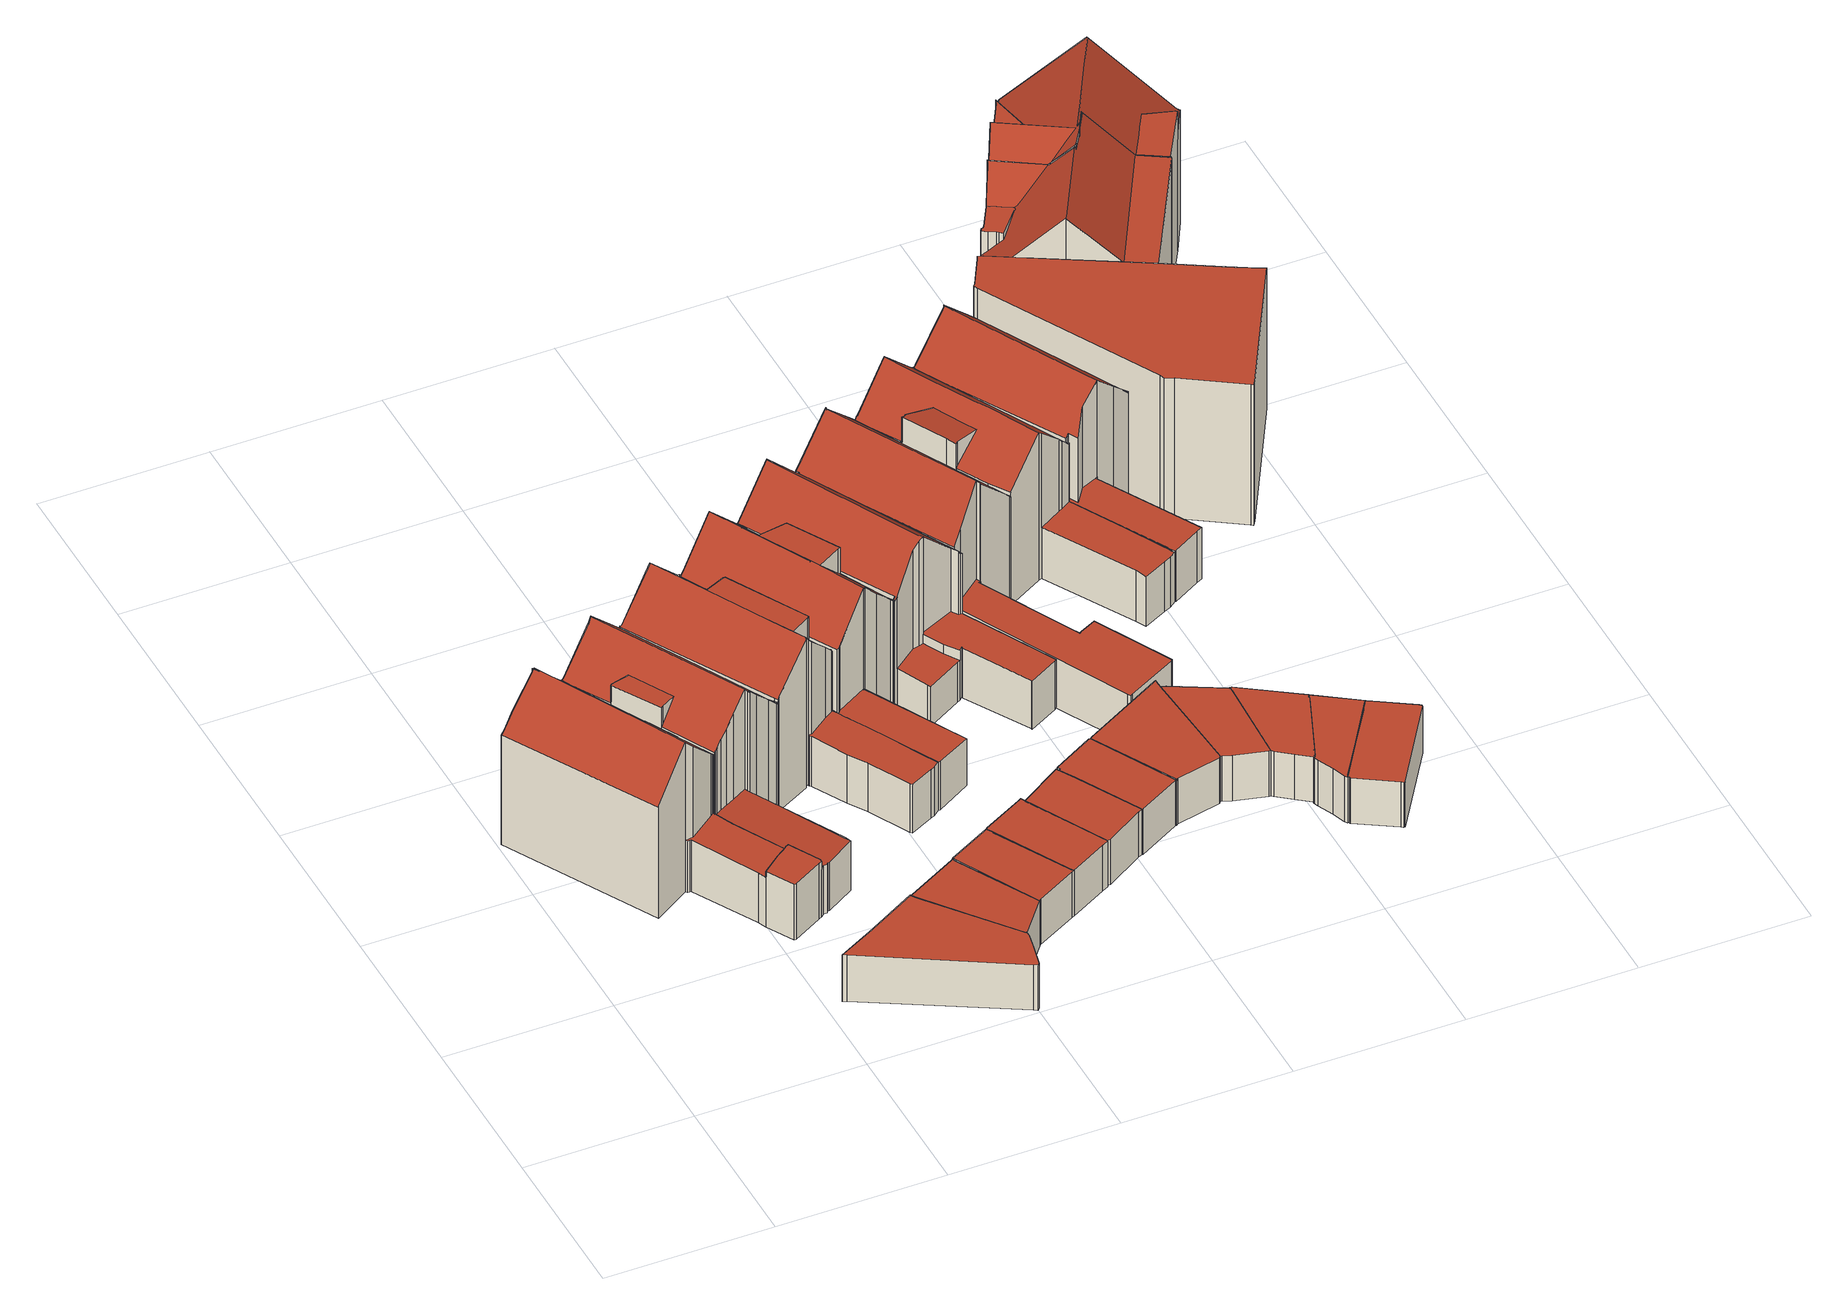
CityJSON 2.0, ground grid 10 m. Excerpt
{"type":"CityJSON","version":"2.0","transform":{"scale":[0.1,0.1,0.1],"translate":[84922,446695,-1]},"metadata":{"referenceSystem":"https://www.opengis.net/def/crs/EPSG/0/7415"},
"CityObjects":{
"building1":{"type":"Building","attributes":{"dak_type":"slanted","data_area":65.31,"data_coverage":0.922,"geconstateerd":false,"gid":18957135,"h_dak_50p":8.48,"h_dak_70p":9.11,"h_dak_max":10.14,"h_dak_min":3.15,"h_maaiveld":-0.09,"kas_warenhuis":false,"lod11_replace":false,"ondergronds_type":"above ground","oorspronkelijkbouwjaar":1916,"pw_actueel":"yes","pw_bron":"ahn3","reconstructie_methode":"tudelft3d-geoflow","reconstruction_skipped":false,"rmse_lod12":2.58,"rmse_lod13":0.845,"rmse_lod22":0.234,"rn":1,"status":"Pand in gebruik","t_run":168.91,"val3dity_codes_lod12":"[]","val3dity_codes_lod13":"[]","val3dity_codes_lod22":"[]"},"children":["building1-1"]},
"building1-1":{"type":"BuildingPart","parents":["building1"],"geometry":[{"type":"Solid","lod":"2.2","boundaries":[[[[0,1,2,3,4,5,6,7,8,9,10,11,12,13,14,15,16,17,18,19,20,21,22]],[[23,0,22,24]],[[25,8,7,26]],[[27,17,16,28]],[[29,21,20,30]],[[31,13,12,32]],[[33,15,14,34]],[[26,7,35]],[[36,6,5,37]],[[37,5,4,38]],[[24,22,21,29]],[[34,14,13,31]],[[39,36,40,41]],[[42,18,17,27]],[[43,28,16,15,33]],[[30,20,19,44]],[[45,9,8,25]],[[35,7,6,36,39]],[[46,11,10,47]],[[32,12,11,46]],[[38,4,3,48]],[[49,50,51,52]],[[53,54,55,56]],[[56,55,28,43]],[[44,19,18,42,57]],[[58,59,60,61]],[[57,42,62,63]],[[63,62,59,58]],[[41,40,54,53]],[[61,60,50,49]],[[48,3,2,64]],[[64,2,1,51]],[[52,51,1,0,23]],[[47,10,9,45]],[[47,45,25,26,35,39,46]],[[56,43,33,34,31,32,46,39,41,53]],[[57,63,58,61,49,52,23,24,29,30,44]],[[48,64,51,50,60,59,62,42,27,28,55,54,40,36,37,38]]]],"semantics":{"surfaces":[{"type":"GroundSurface"},{"type":"WallSurface","on_footprint_edge":true},{"type":"WallSurface","on_footprint_edge":false},{"type":"RoofSurface"}],"values":[[0,1,1,1,1,1,1,1,1,1,1,1,2,1,1,1,1,1,1,1,1,2,2,2,1,2,2,2,2,2,1,1,1,1,3,3,3,3]]}}]},
"building2":{"type":"Building","attributes":{"dak_type":"slanted","data_area":64.58,"data_coverage":0.895,"geconstateerd":false,"gid":11190409,"h_dak_50p":8.73,"h_dak_70p":9.2,"h_dak_max":10.21,"h_dak_min":3.21,"h_maaiveld":-0.117,"kas_warenhuis":false,"lod11_replace":false,"ondergronds_type":"above ground","oorspronkelijkbouwjaar":1916,"pw_actueel":"yes","pw_bron":"ahn3","reconstructie_methode":"tudelft3d-geoflow","reconstruction_skipped":false,"rmse_lod12":2.62,"rmse_lod13":0.764,"rmse_lod22":0.153,"rn":1,"status":"Pand in gebruik","t_run":117.61,"val3dity_codes_lod12":"[]","val3dity_codes_lod13":"[]","val3dity_codes_lod22":"[]"},"children":["building2-1"]},
"building2-1":{"type":"BuildingPart","parents":["building2"],"geometry":[{"type":"Solid","lod":"2.2","boundaries":[[[[65,66,67,68,69,70,71,72,73,20,74,75,76,77,78,79,80,81,82,14,83,84,85,86,87,88,89,90,91,92]],[[93,88,87,94]],[[95,89,88,93]],[[96,83,14,34]],[[97,74,20,98]],[[99,75,74,97]],[[100,101,102]],[[103,85,84,104]],[[34,14,82,105]],[[105,82,81,106]],[[107,108,109,110]],[[104,84,83,96]],[[94,87,86,111]],[[112,68,67,113]],[[114,69,68,112]],[[115,70,69,114]],[[116,73,72,117]],[[118,76,75,99]],[[110,109,119,120]],[[121,122,108,107]],[[120,119,123,124]],[[125,80,79,122,121]],[[126,78,77,127]],[[128,125,129,130]],[[124,123,131,132]],[[132,131,133,134]],[[135,92,91,136]],[[134,133,113,137]],[[138,65,92,135]],[[122,79,78,126]],[[139,66,65,138]],[[130,129,140]],[[101,100,106,141]],[[141,106,81,80,125,128]],[[137,113,67,66,139]],[[111,86,85,103]],[[142,90,89,95]],[[98,20,73,116]],[[117,72,71,143]],[[143,71,70,115]],[[127,77,76,118]],[[136,91,90,142]],[[127,118,99,97,98,116,117,143,115,114,112,113,133,131,123,119,109,108,122,126]],[[141,128,130,140,102,101]],[[137,139,138,135,136,142,95,93,94,111,103,144,134]],[[121,107,110,120,124,132,134,144,103,104,96,34,105,106,100,102,140,129,125]]]],"semantics":{"surfaces":[{"type":"GroundSurface"},{"type":"WallSurface","on_footprint_edge":true},{"type":"WallSurface","on_footprint_edge":false},{"type":"RoofSurface"}],"values":[[0,1,1,1,1,1,2,1,1,1,2,1,1,1,1,1,1,1,2,2,2,1,1,2,2,2,1,2,1,1,1,2,2,1,1,1,1,1,1,1,1,1,3,3,3,3]]}}]},
"building3":{"type":"Building","attributes":{"dak_type":"horizontal","data_area":30.88,"data_coverage":0.929,"geconstateerd":false,"gid":18958621,"h_dak_50p":2.75,"h_dak_70p":2.77,"h_dak_max":2.97,"h_dak_min":2.59,"h_maaiveld":-0.385,"kas_warenhuis":false,"lod11_replace":false,"ondergronds_type":"above ground","oorspronkelijkbouwjaar":1930,"pw_actueel":"yes","pw_bron":"ahn3","reconstructie_methode":"tudelft3d-geoflow","reconstruction_skipped":false,"rmse_lod12":0.0424,"rmse_lod13":0.0433,"rmse_lod22":0.032,"rn":1,"status":"Pand in gebruik","t_run":50.69,"val3dity_codes_lod12":"[]","val3dity_codes_lod13":"[]","val3dity_codes_lod22":"[]"},"children":["building3-1"]},
"building3-1":{"type":"BuildingPart","parents":["building3"],"geometry":[{"type":"Solid","lod":"2.2","boundaries":[[[[145,146,147,148,149,150,151,152,153,154,155]],[[156,154,153,157]],[[158,148,147,159]],[[160,149,148,158]],[[161,150,149,160]],[[162,152,151,163]],[[163,151,150,161]],[[157,153,152,162]],[[164,146,145,165]],[[165,145,155,166]],[[166,155,154,156]],[[159,147,146,164]],[[157,162,163,161,160,158,159,164,165,166,156]]]],"semantics":{"surfaces":[{"type":"GroundSurface"},{"type":"WallSurface","on_footprint_edge":true},{"type":"RoofSurface"}],"values":[[0,1,1,1,1,1,1,1,1,1,1,1,2]]}}]},
"building4":{"type":"Building","attributes":{"dak_type":"horizontal","data_area":17.8,"data_coverage":0.906,"geconstateerd":false,"gid":17147224,"h_dak_50p":2.75,"h_dak_70p":2.77,"h_dak_max":2.99,"h_dak_min":2.69,"h_maaiveld":-0.378,"kas_warenhuis":false,"lod11_replace":false,"ondergronds_type":"above ground","oorspronkelijkbouwjaar":1930,"pw_actueel":"yes","pw_bron":"ahn3","reconstructie_methode":"tudelft3d-geoflow","reconstruction_skipped":false,"rmse_lod12":0.0387,"rmse_lod13":0.0422,"rmse_lod22":0.0306,"rn":1,"status":"Pand in gebruik","t_run":60.03,"val3dity_codes_lod12":"[]","val3dity_codes_lod13":"[]","val3dity_codes_lod22":"[]"},"children":["building4-1"]},
"building4-1":{"type":"BuildingPart","parents":["building4"],"geometry":[{"type":"Solid","lod":"2.2","boundaries":[[[[152,167,168,169,150,170,171,172,173,174,175]],[[176,175,174,177]],[[178,170,150,161]],[[161,150,169,179]],[[180,167,152,162]],[[181,168,167,180]],[[162,152,175,176]],[[182,171,170,178]],[[183,172,171,182]],[[179,169,168,181]],[[184,173,172,183]],[[177,174,173,184]],[[182,178,161,179,181,180,162,176,177,184,183]]]],"semantics":{"surfaces":[{"type":"GroundSurface"},{"type":"WallSurface","on_footprint_edge":true},{"type":"RoofSurface"}],"values":[[0,1,1,1,1,1,1,1,1,1,1,1,2]]}}]},
"building5":{"type":"Building","attributes":{"dak_type":"slanted","data_area":63.76,"data_coverage":0.914,"geconstateerd":false,"gid":11190410,"h_dak_50p":8.94,"h_dak_70p":9.2,"h_dak_max":10.23,"h_dak_min":3.28,"h_maaiveld":-0.036,"kas_warenhuis":false,"lod11_replace":false,"ondergronds_type":"above ground","oorspronkelijkbouwjaar":1988,"pw_actueel":"yes","pw_bron":"ahn3","reconstructie_methode":"tudelft3d-geoflow","reconstruction_skipped":false,"rmse_lod12":2.57,"rmse_lod13":0.774,"rmse_lod22":0.239,"rn":1,"status":"Pand in gebruik","t_run":116.67,"val3dity_codes_lod12":"[]","val3dity_codes_lod13":"[]","val3dity_codes_lod22":"[]"},"children":["building5-1"]},
"building5-1":{"type":"BuildingPart","parents":["building5"],"geometry":[{"type":"Solid","lod":"2.2","boundaries":[[[[185,186,187,188,189,190,191,192,193,194,195,196,197,198,199,200,201,202,203,204,205,206,207,208,209,210,211,212,213]],[[214,186,185,215]],[[215,185,213,216]],[[217,218,219,220]],[[221,222,223,224]],[[225,206,205,226]],[[227,210,209,228]],[[229,212,211,230]],[[231,193,192,232]],[[233,190,189,234]],[[235,196,195,236]],[[237,197,196,235]],[[234,189,188,238]],[[188,239,238]],[[239,188,187,240]],[[238,239,218,217]],[[240,187,186,214]],[[241,200,199,242]],[[243,200,241]],[[226,205,204,244]],[[242,199,198,245]],[[246,194,193,231]],[[220,219,222,221]],[[247,248,203,202,249]],[[250,251,249,252]],[[245,198,197,237]],[[216,213,212,229]],[[228,209,208,253]],[[244,204,203,248]],[[254,255,256]],[[251,250,257]],[[258,259,255,254]],[[252,249,202,201,259,258]],[[259,201,200,243]],[[230,211,210,227]],[[224,223,248,247]],[[236,195,194,246]],[[260,191,190,233]],[[232,192,191,260]],[[253,208,207,261]],[[261,207,206,225]],[[253,261,225,226,244,248,223,222,219,218,239,240,214,215,216,229,230,227,228]],[[257,250,252,258,254,256]],[[251,257,256,255,259,243,241,242,245,237,262,263,234,238,217,220,221,224,247,249]],[[232,260,233,234,263,262,237,235,236,246,231]]]],"semantics":{"surfaces":[{"type":"GroundSurface"},{"type":"WallSurface","on_footprint_edge":true},{"type":"WallSurface","on_footprint_edge":false},{"type":"RoofSurface"}],"values":[[0,1,1,2,2,1,1,1,1,1,1,1,1,1,1,2,1,1,1,1,1,1,2,1,2,1,1,1,1,2,2,2,1,1,1,2,1,1,1,1,1,3,3,3,3]]}}]},
"building6":{"type":"Building","attributes":{"dak_type":"horizontal","data_area":15.64,"data_coverage":0.905,"geconstateerd":false,"gid":18958619,"h_dak_50p":2.74,"h_dak_70p":2.76,"h_dak_max":2.82,"h_dak_min":2.68,"h_maaiveld":-0.379,"kas_warenhuis":false,"lod11_replace":false,"ondergronds_type":"above ground","oorspronkelijkbouwjaar":1930,"pw_actueel":"yes","pw_bron":"ahn3","reconstructie_methode":"tudelft3d-geoflow","reconstruction_skipped":false,"rmse_lod12":0.0303,"rmse_lod13":0.0306,"rmse_lod22":0.0172,"rn":1,"status":"Pand in gebruik","t_run":38.31,"val3dity_codes_lod12":"[]","val3dity_codes_lod13":"[]","val3dity_codes_lod22":"[]"},"children":["building6-1"]},
"building6-1":{"type":"BuildingPart","parents":["building6"],"geometry":[{"type":"Solid","lod":"2.2","boundaries":[[[[264,265,266,267,268,269,270,175,174,271,172]],[[176,175,270,272]],[[273,271,174,177]],[[183,172,271,273]],[[177,174,175,176]],[[272,270,269,274]],[[275,267,266,276]],[[277,264,172,183]],[[274,269,268,278]],[[278,268,267,275]],[[276,266,265,279]],[[279,265,264,277]],[[276,279,277,183,273,177,176,272,274,278,275]]]],"semantics":{"surfaces":[{"type":"GroundSurface"},{"type":"WallSurface","on_footprint_edge":true},{"type":"RoofSurface"}],"values":[[0,1,1,1,1,1,1,1,1,1,1,1,2]]}}]},
"building7":{"type":"Building","attributes":{"dak_type":"slanted","data_area":62.25,"data_coverage":0.888,"geconstateerd":false,"gid":18954920,"h_dak_50p":8.81,"h_dak_70p":9.23,"h_dak_max":10.14,"h_dak_min":3.1,"h_maaiveld":-0.049,"kas_warenhuis":false,"lod11_replace":false,"ondergronds_type":"above ground","oorspronkelijkbouwjaar":1916,"pw_actueel":"yes","pw_bron":"ahn3","reconstructie_methode":"tudelft3d-geoflow","reconstruction_skipped":false,"rmse_lod12":2.67,"rmse_lod13":0.708,"rmse_lod22":0.155,"rn":1,"status":"Pand in gebruik","t_run":142.48,"val3dity_codes_lod12":"[]","val3dity_codes_lod13":"[]","val3dity_codes_lod22":"[]"},"children":["building7-1"]},
"building7-1":{"type":"BuildingPart","parents":["building7"],"geometry":[{"type":"Solid","lod":"2.2","boundaries":[[[[280,281,282,283,284,285,286,287,288,289,290,291,292,293,294,208,295]],[[296,297,298]],[[299,291,290,300]],[[301,281,280,302]],[[302,280,295,303,304]],[[305,283,282,306]],[[253,208,294,307]],[[308,293,292,309]],[[310,311,309,312]],[[303,295,208,253]],[[312,309,292,291,299]],[[313,288,287,314]],[[315,289,288,313]],[[300,290,289,315]],[[316,317,318]],[[314,287,286,319]],[[320,321,311,310]],[[307,294,293,308]],[[304,303,321,320]],[[306,282,281,301]],[[322,323,324,325]],[[323,284,283,305]],[[326,327,318]],[[328,329,285,284,323,322]],[[327,326,329,328]],[[319,286,285,329]],[[325,324,298]],[[317,316,297,296]],[[314,319,329,326,318,317,312,299,300,315,313]],[[307,308,309,311,321,303,253]],[[298,324,323,305,306,296]],[[318,327,328,322,325,298,297,316]],[[304,320,310,312,317,296,306,301,302]]]],"semantics":{"surfaces":[{"type":"GroundSurface"},{"type":"WallSurface","on_footprint_edge":false},{"type":"WallSurface","on_footprint_edge":true},{"type":"RoofSurface"}],"values":[[0,1,2,2,2,2,2,2,1,2,2,2,2,2,1,2,1,2,1,2,1,2,1,2,1,2,1,1,3,3,3,3,3]]}}]},
"building8":{"type":"Building","attributes":{"dak_type":"horizontal","data_area":15.85,"data_coverage":0.92,"geconstateerd":false,"gid":18958620,"h_dak_50p":2.74,"h_dak_70p":2.77,"h_dak_max":2.87,"h_dak_min":2.56,"h_maaiveld":-0.379,"kas_warenhuis":false,"lod11_replace":false,"ondergronds_type":"above ground","oorspronkelijkbouwjaar":1930,"pw_actueel":"yes","pw_bron":"ahn3","reconstructie_methode":"tudelft3d-geoflow","reconstruction_skipped":false,"rmse_lod12":0.0439,"rmse_lod13":0.0415,"rmse_lod22":0.0265,"rn":1,"status":"Pand in gebruik","t_run":39.95,"val3dity_codes_lod12":"[]","val3dity_codes_lod13":"[]","val3dity_codes_lod22":"[]"},"children":["building8-1"]},
"building8-1":{"type":"BuildingPart","parents":["building8"],"geometry":[{"type":"Solid","lod":"2.2","boundaries":[[[[330,331,332,333,334,335,268,336,265,264]],[[277,264,265,279]],[[337,332,331,338]],[[339,334,333,340]],[[340,333,332,337]],[[341,335,334,339]],[[338,331,330,342]],[[342,330,264,277]],[[279,265,336,343]],[[343,336,268,278]],[[278,268,335,341]],[[341,339,340,337,338,342,277,279,343,278]]]],"semantics":{"surfaces":[{"type":"GroundSurface"},{"type":"WallSurface","on_footprint_edge":true},{"type":"RoofSurface"}],"values":[[0,1,1,1,1,1,1,1,1,1,1,2]]}}]},
"building9":{"type":"Building","attributes":{"dak_type":"horizontal","data_area":15.73,"data_coverage":0.95,"geconstateerd":false,"gid":18958618,"h_dak_50p":2.74,"h_dak_70p":2.76,"h_dak_max":2.86,"h_dak_min":2.66,"h_maaiveld":-0.377,"kas_warenhuis":false,"lod11_replace":false,"ondergronds_type":"above ground","oorspronkelijkbouwjaar":1930,"pw_actueel":"yes","pw_bron":"ahn3","reconstructie_methode":"tudelft3d-geoflow","reconstruction_skipped":false,"rmse_lod12":0.0392,"rmse_lod13":0.0386,"rmse_lod22":0.0238,"rn":1,"status":"Pand in gebruik","t_run":37.24,"val3dity_codes_lod12":"[]","val3dity_codes_lod13":"[]","val3dity_codes_lod22":"[]"},"children":["building9-1"]},
"building9-1":{"type":"BuildingPart","parents":["building9"],"geometry":[{"type":"Solid","lod":"2.2","boundaries":[[[[344,345,346,347,348,349,350,351,333]],[[352,350,349,353]],[[354,351,350,352]],[[340,333,351,354]],[[355,344,333,340]],[[356,345,344,355]],[[357,346,345,356]],[[358,347,346,357]],[[353,349,348,359]],[[359,348,347,358]],[[354,352,353,359,358,357,356,355,340]]]],"semantics":{"surfaces":[{"type":"GroundSurface"},{"type":"WallSurface","on_footprint_edge":true},{"type":"RoofSurface"}],"values":[[0,1,1,1,1,1,1,1,1,1,2]]}}]},
"building10":{"type":"Building","attributes":{"dak_type":"slanted","data_area":69.75,"data_coverage":0.925,"geconstateerd":false,"gid":17146356,"h_dak_50p":8.34,"h_dak_70p":9.02,"h_dak_max":10.17,"h_dak_min":2.48,"h_maaiveld":-0.096,"kas_warenhuis":false,"lod11_replace":false,"ondergronds_type":"above ground","oorspronkelijkbouwjaar":1916,"pw_actueel":"yes","pw_bron":"ahn3","reconstructie_methode":"tudelft3d-geoflow","reconstruction_skipped":false,"rmse_lod12":3.05,"rmse_lod13":0.82,"rmse_lod22":0.0588,"rn":1,"status":"Pand in gebruik","t_run":112.1,"val3dity_codes_lod12":"[]","val3dity_codes_lod13":"[]","val3dity_codes_lod22":"[]"},"children":["building10-1"]},
"building10-1":{"type":"BuildingPart","parents":["building10"],"geometry":[{"type":"Solid","lod":"2.2","boundaries":[[[[360,361,362,363,364,365,366,367,368,369,370,371,372,373,374,375,376,377,378,379]],[[380,374,373,381]],[[382,365,364,383]],[[384,376,375,385]],[[386,371,370,387]],[[388,372,371,386,389]],[[390,362,361,391]],[[392,363,362,390]],[[381,373,372,388]],[[393,394,395,396]],[[397,398,399,400]],[[385,375,374,380]],[[389,386,401,402]],[[383,364,363,392]],[[396,395,403,404]],[[404,403,367,366,405]],[[402,401,406,407]],[[407,406,394,393,408]],[[400,399,409,410]],[[408,393,398,397]],[[387,370,369,411]],[[411,369,368,412]],[[405,366,365,382]],[[412,368,367,403]],[[413,377,376,384]],[[414,378,377,413]],[[415,416,360,379,417]],[[417,379,378,414]],[[418,419,416,415]],[[410,409,419,418]],[[391,361,360,416]],[[391,416,419,409,399,398,393,396,404,405,382,383,392,390]],[[394,406,401,386,387,411,412,403,395]],[[408,397,420,421,384,385,380,381,388,389,402,407]],[[415,417,414,413,384,421,420,397,400,410,418]]]],"semantics":{"surfaces":[{"type":"GroundSurface"},{"type":"WallSurface","on_footprint_edge":true},{"type":"WallSurface","on_footprint_edge":false},{"type":"RoofSurface"}],"values":[[0,1,1,1,1,1,1,1,1,2,2,1,2,1,2,1,2,2,2,2,1,1,1,1,1,1,1,1,2,2,1,3,3,3,3]]}}]},
"building11":{"type":"Building","attributes":{"dak_type":"horizontal","data_area":15.99,"data_coverage":0.93,"geconstateerd":false,"gid":18958617,"h_dak_50p":2.73,"h_dak_70p":2.74,"h_dak_max":2.86,"h_dak_min":2.67,"h_maaiveld":-0.387,"kas_warenhuis":false,"lod11_replace":false,"ondergronds_type":"above ground","oorspronkelijkbouwjaar":1930,"pw_actueel":"yes","pw_bron":"ahn3","reconstructie_methode":"tudelft3d-geoflow","reconstruction_skipped":false,"rmse_lod12":0.024,"rmse_lod13":0.0251,"rmse_lod22":0.0172,"rn":1,"status":"Pand in gebruik","t_run":39.19,"val3dity_codes_lod12":"[]","val3dity_codes_lod13":"[]","val3dity_codes_lod22":"[]"},"children":["building11-1"]},
"building11-1":{"type":"BuildingPart","parents":["building11"],"geometry":[{"type":"Solid","lod":"2.2","boundaries":[[[[422,423,424,425,426,427,428,349,348,429]],[[430,424,423,431]],[[432,422,429,433]],[[434,428,427,435]],[[433,429,348,359]],[[431,423,422,432]],[[436,425,424,430]],[[359,348,349,353]],[[353,349,428,434]],[[437,426,425,436]],[[435,427,426,437]],[[431,432,433,359,353,434,435,437,436,430]]]],"semantics":{"surfaces":[{"type":"GroundSurface"},{"type":"WallSurface","on_footprint_edge":true},{"type":"RoofSurface"}],"values":[[0,1,1,1,1,1,1,1,1,1,1,2]]}}]},
"building12":{"type":"Building","attributes":{"dak_type":"horizontal","data_area":24.34,"data_coverage":0.91,"geconstateerd":false,"gid":18958732,"h_dak_50p":2.73,"h_dak_70p":2.74,"h_dak_max":2.83,"h_dak_min":2.64,"h_maaiveld":-0.391,"kas_warenhuis":false,"lod11_replace":false,"ondergronds_type":"above ground","oorspronkelijkbouwjaar":1930,"pw_actueel":"yes","pw_bron":"ahn3","reconstructie_methode":"tudelft3d-geoflow","reconstruction_skipped":false,"rmse_lod12":0.0286,"rmse_lod13":0.0305,"rmse_lod22":0.0172,"rn":1,"status":"Pand in gebruik","t_run":43.16,"val3dity_codes_lod12":"[]","val3dity_codes_lod13":"[]","val3dity_codes_lod22":"[]"},"children":["building12-1"]},
"building12-1":{"type":"BuildingPart","parents":["building12"],"geometry":[{"type":"Solid","lod":"2.2","boundaries":[[[[438,439,440,441,442,426,443,425,444,445,446]],[[437,426,442,447]],[[448,444,425,436]],[[449,443,426,437]],[[436,425,443,449]],[[450,446,445,451]],[[452,438,446,450]],[[453,441,440,454]],[[447,442,441,453]],[[451,445,444,448]],[[455,439,438,452]],[[454,440,439,455]],[[455,452,450,451,448,436,449,437,447,453,454]]]],"semantics":{"surfaces":[{"type":"GroundSurface"},{"type":"WallSurface","on_footprint_edge":true},{"type":"RoofSurface"}],"values":[[0,1,1,1,1,1,1,1,1,1,1,1,2]]}}]},
"building13":{"type":"Building","attributes":{"dak_type":"slanted","data_area":82.34,"data_coverage":0.932,"geconstateerd":false,"gid":11568619,"h_dak_50p":8.04,"h_dak_70p":8.84,"h_dak_max":10.12,"h_dak_min":3.13,"h_maaiveld":-0.106,"kas_warenhuis":false,"lod11_replace":false,"ondergronds_type":"above ground","oorspronkelijkbouwjaar":1916,"pw_actueel":"yes","pw_bron":"ahn3","reconstructie_methode":"tudelft3d-geoflow","reconstruction_skipped":false,"rmse_lod12":3.41,"rmse_lod13":0.689,"rmse_lod22":0.0541,"rn":1,"status":"Pand in gebruik","t_run":122.57,"val3dity_codes_lod12":"[]","val3dity_codes_lod13":"[]","val3dity_codes_lod22":"[]"},"children":["building13-1"]},
"building13-1":{"type":"BuildingPart","parents":["building13"],"geometry":[{"type":"Solid","lod":"2.2","boundaries":[[[[456,378,457,458,459,460,461,462,463,464,465,466,467,468,469,470,471,472,473,474,475,476,477]],[[478,479,480,481]],[[482,462,461,483]],[[484,466,465,485]],[[486,463,462,482]],[[487,458,457,488]],[[489,459,458,487]],[[490,469,468,491]],[[492,467,466,484]],[[493,475,474,494]],[[495,460,459,489]],[[483,461,460,495]],[[496,464,463,486]],[[497,472,471,498]],[[494,474,473,499]],[[499,473,472,497]],[[498,471,470,500]],[[501,479,478]],[[491,468,467,492]],[[500,470,469,490]],[[502,476,475,493]],[[503,477,476,502]],[[479,456,477,503]],[[481,480,504,505]],[[505,504,506,507]],[[507,506,485,508]],[[508,485,465,464,496]],[[509,378,456,479,501]],[[488,457,378,509]],[[503,502,493,494,499,497,498,500,490,491,492,484,485,506,504,480,479]],[[505,507,508,496,486,482,483,495,510]],[[501,478,481,505,510,495,489,487,488,509]]]],"semantics":{"surfaces":[{"type":"GroundSurface"},{"type":"WallSurface","on_footprint_edge":false},{"type":"WallSurface","on_footprint_edge":true},{"type":"RoofSurface"}],"values":[[0,1,2,2,2,2,2,2,2,2,2,2,2,2,2,2,2,1,2,2,2,2,2,1,1,1,2,2,2,3,3,3]]}}]},
"building14":{"type":"Building","attributes":{"dak_type":"horizontal","data_area":15.84,"data_coverage":0.91,"geconstateerd":false,"gid":17147226,"h_dak_50p":2.72,"h_dak_70p":2.74,"h_dak_max":2.84,"h_dak_min":2.61,"h_maaiveld":-0.392,"kas_warenhuis":false,"lod11_replace":false,"ondergronds_type":"above ground","oorspronkelijkbouwjaar":1930,"pw_actueel":"yes","pw_bron":"ahn3","reconstructie_methode":"tudelft3d-geoflow","reconstruction_skipped":false,"rmse_lod12":0.0383,"rmse_lod13":0.039,"rmse_lod22":0.0235,"rn":1,"status":"Pand in gebruik","t_run":56.82,"val3dity_codes_lod12":"[]","val3dity_codes_lod13":"[]","val3dity_codes_lod22":"[]"},"children":["building14-1"]},
"building14-1":{"type":"BuildingPart","parents":["building14"],"geometry":[{"type":"Solid","lod":"2.2","boundaries":[[[[511,512,513,514,515,516,517,518,440,519]],[[520,511,519,521]],[[522,515,514,523]],[[524,516,515,522]],[[525,518,517,526]],[[523,514,513,527]],[[454,440,518,525]],[[521,519,440,454]],[[528,512,511,520]],[[527,513,512,528]],[[526,517,516,524]],[[454,525,526,524,522,523,527,528,520,521]]]],"semantics":{"surfaces":[{"type":"GroundSurface"},{"type":"WallSurface","on_footprint_edge":true},{"type":"RoofSurface"}],"values":[[0,1,1,1,1,1,1,1,1,1,1,2]]}}]},
"building15":{"type":"Building","attributes":{"dak_type":"horizontal","data_area":13.71,"data_coverage":0.883,"geconstateerd":false,"gid":18958733,"h_dak_50p":2.74,"h_dak_70p":2.76,"h_dak_max":2.89,"h_dak_min":2.65,"h_maaiveld":-0.383,"kas_warenhuis":false,"lod11_replace":false,"ondergronds_type":"above ground","oorspronkelijkbouwjaar":1930,"pw_actueel":"yes","pw_bron":"ahn3","reconstructie_methode":"tudelft3d-geoflow","reconstruction_skipped":false,"rmse_lod12":0.0327,"rmse_lod13":0.0363,"rmse_lod22":0.0184,"rn":1,"status":"Pand in gebruik","t_run":37.49,"val3dity_codes_lod12":"[]","val3dity_codes_lod13":"[]","val3dity_codes_lod22":"[]"},"children":["building15-1"]},
"building15-1":{"type":"BuildingPart","parents":["building15"],"geometry":[{"type":"Solid","lod":"2.2","boundaries":[[[[529,530,531,532,533,534,515,535,536,537,538]],[[522,515,534,539]],[[540,532,531,541]],[[542,533,532,540]],[[543,530,529,544]],[[541,531,530,543]],[[539,534,533,542]],[[545,537,536,546]],[[547,538,537,545]],[[546,536,535,548]],[[548,535,515,522]],[[544,529,538,547]],[[539,542,540,541,543,544,547,545,546,548,522]]]],"semantics":{"surfaces":[{"type":"GroundSurface"},{"type":"WallSurface","on_footprint_edge":true},{"type":"RoofSurface"}],"values":[[0,1,1,1,1,1,1,1,1,1,1,1,2]]}}]},
"building16":{"type":"Building","attributes":{"dak_type":"slanted","data_area":64.27,"data_coverage":0.904,"geconstateerd":false,"gid":11568620,"h_dak_50p":8.54,"h_dak_70p":9.16,"h_dak_max":10.08,"h_dak_min":3.32,"h_maaiveld":-0.107,"kas_warenhuis":false,"lod11_replace":false,"ondergronds_type":"above ground","oorspronkelijkbouwjaar":1916,"pw_actueel":"yes","pw_bron":"ahn3","reconstructie_methode":"tudelft3d-geoflow","reconstruction_skipped":false,"rmse_lod12":2.71,"rmse_lod13":0.758,"rmse_lod22":0.165,"rn":1,"status":"Pand in gebruik","t_run":112.7,"val3dity_codes_lod12":"[]","val3dity_codes_lod13":"[]","val3dity_codes_lod22":"[]"},"children":["building16-1"]},
"building16-1":{"type":"BuildingPart","parents":["building16"],"geometry":[{"type":"Solid","lod":"2.2","boundaries":[[[[549,550,551,463,552,553,554,555,556,557,558,559,560,561,562,563,564,565,566,567,568,569,570,571]],[[572,560,559,573]],[[574,552,463,575]],[[575,463,551,576]],[[577,570,569,578]],[[578,569,568,579]],[[579,568,567,580]],[[581,571,570,577]],[[582,566,565,583]],[[584,585,564,563,586]],[[587,549,571,581]],[[580,567,566,582]],[[588,550,549,587]],[[583,565,564,585]],[[589,590,591,592]],[[593,594,595,596]],[[597,598,599]],[[600,588,594,593]],[[601,558,557,602]],[[602,557,556,603]],[[604,605,590,589]],[[606,562,561,607]],[[603,556,555,591]],[[573,559,558,601]],[[592,591,555,554,608]],[[605,604,609]],[[596,595,585,610]],[[608,554,553,611,612]],[[611,553,552,574]],[[612,611,598,597]],[[576,551,550,588,600]],[[607,561,560,572]],[[586,563,562,606]],[[610,585,584]],[[580,582,583,585,595,594,588,587,581,577,578,579]],[[592,608,612,597,599,613,609,604,589]],[[609,613,599,598,611,574,575,576,614,615,616,617,618,572,573,601,602,603,591,590,605]],[[586,606,607,572,618,617,616,615,614,576,600,593,596,610,584]]]],"semantics":{"surfaces":[{"type":"GroundSurface"},{"type":"WallSurface","on_footprint_edge":true},{"type":"WallSurface","on_footprint_edge":false},{"type":"RoofSurface"}],"values":[[0,1,1,1,1,1,1,1,1,1,1,1,1,1,2,2,2,2,1,1,2,1,1,1,1,2,2,1,1,2,1,1,1,2,3,3,3,3]]}}]},
"building17":{"type":"Building","attributes":{"dak_type":"horizontal","data_area":11.9,"data_coverage":0.88,"geconstateerd":false,"gid":18958735,"h_dak_50p":2.74,"h_dak_70p":2.76,"h_dak_max":2.84,"h_dak_min":2.64,"h_maaiveld":-0.369,"kas_warenhuis":false,"lod11_replace":false,"ondergronds_type":"above ground","oorspronkelijkbouwjaar":1930,"pw_actueel":"yes","pw_bron":"ahn3","reconstructie_methode":"tudelft3d-geoflow","reconstruction_skipped":false,"rmse_lod12":0.0392,"rmse_lod13":0.0413,"rmse_lod22":0.0199,"rn":1,"status":"Pand in gebruik","t_run":38.17,"val3dity_codes_lod12":"[]","val3dity_codes_lod13":"[]","val3dity_codes_lod22":"[]"},"children":["building17-1"]},
"building17-1":{"type":"BuildingPart","parents":["building17"],"geometry":[{"type":"Solid","lod":"2.2","boundaries":[[[[619,620,621,622,623,624,531,625,538,626,627]],[[628,624,623,629]],[[547,538,625,630]],[[631,626,538,547]],[[630,625,531,541]],[[541,531,624,628]],[[632,627,626,631]],[[633,619,627,632]],[[629,623,622,634]],[[634,622,621,635]],[[636,620,619,633]],[[635,621,620,636]],[[635,636,633,632,631,547,630,541,628,629,634]]]],"semantics":{"surfaces":[{"type":"GroundSurface"},{"type":"WallSurface","on_footprint_edge":true},{"type":"RoofSurface"}],"values":[[0,1,1,1,1,1,1,1,1,1,1,1,2]]}}]},
"building18":{"type":"Building","attributes":{"dak_type":"horizontal","data_area":17.3,"data_coverage":0.914,"geconstateerd":false,"gid":18958734,"h_dak_50p":2.74,"h_dak_70p":2.76,"h_dak_max":2.87,"h_dak_min":2.63,"h_maaiveld":-0.351,"kas_warenhuis":false,"lod11_replace":false,"ondergronds_type":"above ground","oorspronkelijkbouwjaar":1930,"pw_actueel":"yes","pw_bron":"ahn3","reconstructie_methode":"tudelft3d-geoflow","reconstruction_skipped":false,"rmse_lod12":0.0401,"rmse_lod13":0.041,"rmse_lod22":0.0209,"rn":1,"status":"Pand in gebruik","t_run":46.55,"val3dity_codes_lod12":"[]","val3dity_codes_lod13":"[]","val3dity_codes_lod22":"[]"},"children":["building18-1"]},
"building18-1":{"type":"BuildingPart","parents":["building18"],"geometry":[{"type":"Solid","lod":"2.2","boundaries":[[[[637,638,639,621,640,626,641,642,643,644,645]],[[646,641,626,631]],[[647,640,621,635]],[[648,642,641,646]],[[649,639,638,650]],[[635,621,639,649]],[[631,626,640,647]],[[651,637,645,652]],[[652,645,644,653]],[[653,644,643,654]],[[650,638,637,651]],[[654,643,642,648]],[[650,651,652,653,654,648,646,631,647,635,649]]]],"semantics":{"surfaces":[{"type":"GroundSurface"},{"type":"WallSurface","on_footprint_edge":true},{"type":"RoofSurface"}],"values":[[0,1,1,1,1,1,1,1,1,1,1,1,2]]}}]},
"building19":{"type":"Building","attributes":{"dak_type":"slanted","data_area":64.26,"data_coverage":0.915,"geconstateerd":false,"gid":18958626,"h_dak_50p":8.51,"h_dak_70p":9.14,"h_dak_max":10.08,"h_dak_min":3.25,"h_maaiveld":-0.075,"kas_warenhuis":false,"lod11_replace":false,"ondergronds_type":"above ground","oorspronkelijkbouwjaar":1916,"pw_actueel":"yes","pw_bron":"ahn3","reconstructie_methode":"tudelft3d-geoflow","reconstruction_skipped":false,"rmse_lod12":2.69,"rmse_lod13":0.729,"rmse_lod22":0.245,"rn":1,"status":"Pand in gebruik","t_run":95.01,"val3dity_codes_lod12":"[]","val3dity_codes_lod13":"[]","val3dity_codes_lod22":"[]"},"children":["building19-1"]},
"building19-1":{"type":"BuildingPart","parents":["building19"],"geometry":[{"type":"Solid","lod":"2.2","boundaries":[[[[655,656,657,658,659,660,661,662,568,663,664,665,666,562,667,668,669,670,671]],[[672,673,658,657,674]],[[675,659,658,673]],[[676,668,667,677]],[[678,662,661,679]],[[679,661,660,680]],[[681,656,682]],[[677,667,562,683]],[[683,562,666,684]],[[685,669,668,676]],[[686,670,669,685]],[[680,660,659,675]],[[674,657,656,681]],[[687,665,664,688]],[[689,690,691,692]],[[688,664,663,693]],[[694,687,695,696]],[[692,691,673,672]],[[684,666,665,687,694]],[[697,671,670,686]],[[698,655,671,697]],[[682,656,655,698]],[[693,663,568,699]],[[699,568,662,678]],[[696,695,700,701]],[[701,700,690,689]],[[691,690,700,695,687,688,693,699,678,679,680,675,673]],[[696,701,689,692,672,702,676,677,683,684,694]],[[697,686,685,676,702,672,674,681,682,698]]]],"semantics":{"surfaces":[{"type":"GroundSurface"},{"type":"WallSurface","on_footprint_edge":true},{"type":"WallSurface","on_footprint_edge":false},{"type":"RoofSurface"}],"values":[[0,1,1,1,1,1,1,1,1,1,1,1,1,1,2,1,2,2,1,1,1,1,1,1,2,2,3,3,3]]}}]},
"building20":{"type":"Building","attributes":{"dak_type":"multiple horizontal","data_area":100.25,"data_coverage":0.935,"geconstateerd":false,"gid":18958627,"h_dak_50p":9.48,"h_dak_70p":9.5,"h_dak_max":10.51,"h_dak_min":3.25,"h_maaiveld":-0.111,"kas_warenhuis":false,"lod11_replace":false,"ondergronds_type":"above ground","oorspronkelijkbouwjaar":1916,"pw_actueel":"yes","pw_bron":"ahn3","reconstructie_methode":"tudelft3d-geoflow","reconstruction_skipped":false,"rmse_lod12":0.591,"rmse_lod13":0.591,"rmse_lod22":0.591,"rn":1,"status":"Pand in gebruik","t_run":122.3,"val3dity_codes_lod12":"[]","val3dity_codes_lod13":"[]","val3dity_codes_lod22":"[]"},"children":["building20-1"]},
"building20-1":{"type":"BuildingPart","parents":["building20"],"geometry":[{"type":"Solid","lod":"2.2","boundaries":[[[[703,704,705,706,707,708,709,710,711,712,713,714,715,716,717,718,719]],[[720,717,716,721]],[[722,718,717,720]],[[723,712,711,724]],[[725,704,703,726]],[[727,705,704,725]],[[726,703,719,728]],[[728,719,718,722]],[[729,706,705,727]],[[730,707,706,729]],[[731,710,709,732]],[[733,708,707,730]],[[724,711,710,731]],[[734,715,714,735]],[[735,714,713,736]],[[736,713,712,723]],[[721,716,715,734]],[[732,709,708,733]],[[721,734,735,736,723,724,731,732,733,730,729,727,725,726,728,722,720]]]],"semantics":{"surfaces":[{"type":"GroundSurface"},{"type":"WallSurface","on_footprint_edge":true},{"type":"RoofSurface"}],"values":[[0,1,1,1,1,1,1,1,1,1,1,1,1,1,1,1,1,1,2]]}}]},
"building21":{"type":"Building","attributes":{"dak_type":"slanted","data_area":63.33,"data_coverage":0.901,"geconstateerd":false,"gid":17147225,"h_dak_50p":10.08,"h_dak_70p":10.87,"h_dak_max":13.11,"h_dak_min":7.67,"h_maaiveld":-0.191,"kas_warenhuis":false,"lod11_replace":false,"ondergronds_type":"above ground","oorspronkelijkbouwjaar":1922,"pw_actueel":"yes","pw_bron":"ahn3","reconstructie_methode":"tudelft3d-geoflow","reconstruction_skipped":false,"rmse_lod12":1.16,"rmse_lod13":1.41,"rmse_lod22":0.0997,"rn":1,"status":"Pand in gebruik","t_run":148.95,"val3dity_codes_lod12":"[]","val3dity_codes_lod13":"[]","val3dity_codes_lod22":"[]"},"children":["building21-1"]},
"building21-1":{"type":"BuildingPart","parents":["building21"],"geometry":[{"type":"Solid","lod":"2.2","boundaries":[[[[737,738,739,740,741,742,743,744,745,746,747,748,749,750,751,752,753,754,755,756,757,758,759,760]],[[761,742,741,762]],[[763,754,753,764]],[[765,749,748,766]],[[767,737,760,768]],[[769,759,758,770]],[[770,758,757,771,772]],[[772,771,773,774]],[[768,760,759,769]],[[775,740,739,776]],[[766,748,747,777]],[[778,744,743,779]],[[780,745,744,778]],[[762,741,740,775]],[[781,782,783]],[[777,747,746,784]],[[784,746,745,780]],[[771,757,756,785]],[[774,773,786,787]],[[764,753,752,788]],[[788,752,751,789]],[[789,751,750,790]],[[790,750,749,765]],[[776,739,738,791]],[[779,743,742,761]],[[785,756,755,792]],[[792,755,754,763]],[[787,786,793,794]],[[794,793,782,781]],[[791,738,737,767]],[[784,780,778,779,761,795,764,788,796,797]],[[788,789,790,765,766,777,784,797,796]],[[764,795,761,762,798,799,800,783,782,793,786,773,771,785,792,763]],[[801,802,767,768,769,770,772,774,787,794,781,783,800,799,803]],[[791,767,802,801,803,799,798,762,775,776]]]],"semantics":{"surfaces":[{"type":"GroundSurface"},{"type":"WallSurface","on_footprint_edge":true},{"type":"WallSurface","on_footprint_edge":false},{"type":"RoofSurface"}],"values":[[0,1,1,1,1,1,1,2,1,1,1,1,1,1,2,1,1,1,2,1,1,1,1,1,1,1,1,2,2,1,3,3,3,3,3]]}}]},
"building22":{"type":"Building","attributes":{"dak_type":"slanted","data_area":62.31,"data_coverage":0.875,"geconstateerd":false,"gid":11568617,"h_dak_50p":10.65,"h_dak_70p":11.34,"h_dak_max":12.33,"h_dak_min":7.47,"h_maaiveld":-0.2,"kas_warenhuis":false,"lod11_replace":false,"ondergronds_type":"above ground","oorspronkelijkbouwjaar":1923,"pw_actueel":"yes","pw_bron":"ahn3","reconstructie_methode":"tudelft3d-geoflow","reconstruction_skipped":false,"rmse_lod12":1.46,"rmse_lod13":1.61,"rmse_lod22":0.0477,"rn":1,"status":"Pand in gebruik","t_run":103.2,"val3dity_codes_lod12":"[]","val3dity_codes_lod13":"[]","val3dity_codes_lod22":"[]"},"children":["building22-1"]},
"building22-1":{"type":"BuildingPart","parents":["building22"],"geometry":[{"type":"Solid","lod":"2.2","boundaries":[[[[804,805,806,807,808,809,810,811,812,813,814,748,815,746,745,816,817,818,743,742,741,819,740,820,821]],[[784,746,815,822]],[[822,815,748,766]],[[823,742,743,824]],[[825,820,740,826]],[[827,828,829]],[[830,821,820,825]],[[831,808,807,832]],[[833,834,832,835]],[[836,806,805,837]],[[824,743,818,838]],[[838,818,817,839]],[[840,812,811,841]],[[842,814,813,843]],[[844,842,845,846]],[[843,813,812,840]],[[835,832,807,806,836]],[[847,809,808,831]],[[848,810,809,847]],[[841,811,810,848]],[[766,748,814,842,844]],[[780,745,746,784]],[[845,849,846]],[[846,849,850]],[[851,819,741,762]],[[826,740,819,851]],[[762,741,742,823]],[[839,817,816,852,853]],[[853,852,854]],[[852,816,745,780]],[[855,804,821,830]],[[829,828,837,856]],[[834,833,857]],[[856,837,805,804,855]],[[846,850,784,822,766,844]],[[849,845,842,843,840,841,858,859,860,854,852,780,784,850]],[[861,862,830,825,826,851,762,863]],[[838,839,853,854,860,859,858,841,848,847,831,832,834,857,864,861,863,762,823,824]],[[855,830,862,861,864,827,829,856]],[[828,827,864,857,833,835,836,837]]]],"semantics":{"surfaces":[{"type":"GroundSurface"},{"type":"WallSurface","on_footprint_edge":true},{"type":"WallSurface","on_footprint_edge":false},{"type":"RoofSurface"}],"values":[[0,1,1,1,1,2,1,1,2,1,1,1,1,1,2,1,1,1,1,1,1,1,2,2,1,1,1,1,2,1,1,2,2,1,3,3,3,3,3,3]]}}]}
},
"vertices":[
[107,105,9],[98,121,9],[96,126,9],[75,164,9],[74,164,9],[73,164,9],[72,165,9],[50,151,9],[1,241,9],[3,242,9],[10,246,9],[26,254,9],[25,254,9],[47,266,9],[48,267,9],[49,265,9],[95,179,9],[100,168,9],[118,136,9],[128,118,9],[128,116,9],[126,115,9],[108,105,9],[107,105,47],[108,105,47],[1,241,84],[50,151,85],[100,168,44],[95,179,44],[126,115,47],[128,116,47],[47,266,86],[25,254,111],[49,265,85],[48,267,85],[50,151,86],[72,165,44],[73,164,44],[74,164,44],[72,165,111],[77,166,44],[77,166,106],[118,136,43],[95,179,84],[128,118,47],[3,242,86],[26,254,111],[10,246,94],[75,164,44],[109,130,47],[109,130,43],[98,121,43],[98,121,47],[93,178,86],[93,178,44],[94,179,44],[94,179,85],[118,136,47],[115,134,47],[115,134,43],[112,132,43],[112,132,47],[116,135,43],[116,135,47],[96,126,43],
[120,189,9],[120,188,9],[119,188,9],[149,132,9],[151,129,9],[134,119,9],[133,119,9],[132,118,9],[130,118,9],[110,150,9],[110,151,9],[109,152,9],[100,170,9],[98,172,9],[95,178,9],[79,209,9],[63,238,9],[49,264,9],[49,267,9],[69,278,9],[71,280,9],[93,292,9],[94,293,9],[95,291,9],[143,202,9],[142,202,9],[136,199,9],[127,194,9],[95,291,85],[94,293,85],[143,202,84],[49,267,86],[110,150,42],[128,116,42],[110,151,42],[64,239,87],[64,239,98],[75,242,98],[71,280,111],[69,278,109],[49,264,85],[63,238,86],[96,179,87],[96,179,43],[97,179,43],[97,179,88],[93,292,86],[149,132,44],[119,188,44],[151,129,43],[134,119,42],[130,118,42],[132,118,42],[109,152,42],[100,181,43],[100,181,91],[95,178,86],[95,178,43],[104,183,43],[104,183,95],[79,209,86],[98,172,43],[100,170,43],[79,209,99],[80,210,87],[80,210,99],[109,185,44],[109,185,102],[118,190,44],[118,190,112],[127,194,102],[136,199,92],[119,188,112],[120,189,111],[120,188,111],[89,216,98],[63,238,98],[142,202,86],[133,119,42],[71,279,111],
[200,2,6],[198,3,6],[112,51,6],[110,52,6],[131,63,6],[163,81,6],[165,78,6],[206,28,6],[206,26,6],[204,16,6],[201,3,6],[204,16,37],[206,26,37],[110,52,38],[112,51,38],[131,63,38],[163,81,38],[206,28,37],[165,78,38],[198,3,37],[200,2,37],[201,3,37],
[206,29,6],[205,29,6],[166,77,6],[164,81,6],[195,98,6],[196,99,6],[196,97,6],[222,51,6],[223,49,6],[223,49,37],[222,51,37],[164,81,38],[166,77,38],[206,29,37],[205,29,37],[195,98,38],[196,99,38],[196,97,38],
[179,194,10],[168,214,10],[167,215,10],[167,216,10],[165,215,10],[165,214,10],[144,203,10],[143,202,10],[142,204,10],[94,292,10],[94,293,10],[95,293,10],[117,305,10],[127,311,10],[139,318,10],[140,318,10],[154,291,10],[180,243,10],[187,229,10],[191,223,10],[198,210,10],[205,197,10],[213,181,10],[220,168,10],[216,165,10],[214,164,10],[200,157,10],[199,158,10],[186,183,10],[168,214,44],[179,194,43],[186,183,43],[169,216,107],[169,216,44],[181,225,44],[181,225,92],[186,228,86],[186,228,44],[186,229,44],[186,229,86],[205,197,43],[198,210,43],[214,164,43],[216,165,43],[199,158,43],[200,157,43],[142,204,87],[143,202,87],[165,214,111],[165,215,112],[95,293,86],[94,293,86],[117,305,112],[167,216,109],[167,216,44],[167,215,44],[140,318,86],[139,318,86],[140,318,85],[191,223,43],[127,311,100],[94,292,86],[187,229,84],[187,229,44],[180,243,84],[179,242,100],[179,242,86],[180,243,100],[220,168,43],[153,291,100],[153,291,86],[140,285,100],[167,234,101],[154,291,100],[154,291,85],[144,203,88],[213,181,43],[130,281,112],[158,228,112],
[222,113,6],[224,110,6],[224,109,6],[249,65,6],[250,64,6],[248,63,6],[224,50,6],[197,97,6],[224,50,37],[197,97,38],[248,63,37],[249,65,37],[224,109,38],[222,113,38],[250,64,37],[224,110,38],
[140,317,10],[142,318,10],[163,330,10],[186,343,10],[201,315,10],[218,285,10],[234,254,10],[235,254,10],[233,252,10],[232,253,10],[220,245,10],[211,240,10],[210,239,10],[242,180,10],[221,168,10],[189,227,10],[173,311,112],[173,311,103],[183,312,102],[211,240,111],[220,245,100],[142,318,87],[140,317,85],[189,227,43],[189,227,86],[186,343,85],[163,330,112],[221,168,43],[242,180,42],[210,239,43],[191,228,87],[191,228,43],[210,239,112],[233,252,86],[235,254,83],[232,253,86],[194,271,102],[194,271,112],[202,276,102],[234,254,83],[190,227,87],[190,227,43],[201,315,102],[201,315,84],[200,315,85],[200,315,102],[216,284,86],[216,284,102],[218,285,102],[218,285,84],
[223,114,6],[247,127,6],[249,128,6],[276,79,6],[276,78,6],[272,76,6],[248,67,6],[249,128,38],[247,127,38],[276,78,37],[276,79,37],[272,76,37],[223,114,38],[248,67,37],
[250,125,6],[251,126,6],[276,142,6],[282,132,6],[303,95,6],[303,94,6],[301,93,6],[278,79,6],[301,93,37],[303,94,37],[278,79,37],[250,125,38],[251,126,38],[276,142,38],[282,132,38],[303,95,37],
[283,273,9],[312,219,9],[311,218,9],[293,208,9],[293,209,9],[271,247,9],[271,248,9],[269,246,9],[267,245,9],[246,233,9],[245,235,9],[236,253,9],[234,252,9],[233,253,9],[235,254,9],[186,344,9],[209,357,9],[231,369,9],[232,368,9],[281,277,9],[235,254,86],[233,253,84],[271,247,43],[293,209,42],[209,357,111],[186,344,85],[236,253,37],[245,235,36],[234,252,84],[236,253,86],[311,218,42],[312,219,42],[293,208,42],[257,266,43],[257,266,37],[263,254,37],[263,254,43],[256,267,110],[256,267,43],[278,277,43],[278,277,86],[250,264,37],[250,264,104],[269,246,36],[269,246,43],[271,248,43],[254,265,37],[254,265,108],[257,266,110],[281,273,43],[281,273,86],[246,233,36],[267,245,36],[231,369,85],[232,368,85],[283,273,84],[283,273,43],[281,277,84],[282,273,84],[282,273,43],[255,268,110],[209,356,111],
[278,141,6],[277,143,6],[302,157,6],[303,157,6],[330,108,6],[329,108,6],[304,94,6],[277,141,6],[302,157,38],[277,143,38],[278,141,38],[277,141,38],[304,94,37],[329,108,37],[303,157,38],[330,108,37],
[354,183,6],[359,117,6],[359,116,6],[358,115,6],[331,109,6],[330,109,6],[304,158,6],[353,185,6],[354,186,6],[331,109,37],[304,158,38],[330,109,37],[354,186,38],[353,185,38],[354,183,38],[358,115,37],[359,116,37],[359,117,37],
[281,278,9],[233,368,9],[232,370,9],[255,382,9],[255,381,9],[277,394,9],[278,394,9],[326,305,9],[325,304,9],[302,291,9],[301,291,9],[330,236,9],[332,232,9],[333,233,9],[341,237,9],[343,238,9],[367,193,9],[366,192,9],[336,176,9],[335,175,9],[334,177,9],[283,274,9],[281,278,86],[281,278,44],[286,282,44],[286,282,92],[278,394,85],[277,394,86],[301,291,44],[302,291,44],[326,305,83],[232,370,85],[233,368,85],[255,382,111],[333,233,43],[332,232,43],[330,236,43],[335,175,42],[336,176,42],[255,381,111],[325,304,85],[367,193,42],[343,238,43],[366,192,42],[341,237,43],[281,278,85],[334,177,42],[283,274,44],[301,294,44],[301,294,111],[302,292,44],[302,292,111],[302,291,111],[232,368,84],[296,304,111],
[357,179,6],[386,164,6],[387,163,6],[385,111,6],[385,109,6],[384,109,6],[365,114,6],[360,116,6],[354,180,6],[357,179,38],[354,180,38],[385,109,37],[385,111,37],[384,109,37],[360,116,37],[365,114,37],[387,163,38],[386,164,38],
[421,138,6],[404,95,6],[403,94,6],[403,95,6],[395,101,6],[386,108,6],[387,161,6],[387,164,6],[388,164,6],[422,141,6],[386,108,37],[403,95,37],[403,94,37],[395,101,37],[404,95,37],[421,138,38],[388,164,38],[387,164,38],[422,141,38],[387,161,38],
[380,265,9],[350,318,9],[348,317,9],[319,318,9],[309,336,9],[306,342,9],[292,367,9],[292,369,9],[278,395,9],[279,396,9],[280,396,9],[301,408,9],[322,420,9],[324,421,9],[324,419,9],[372,331,9],[391,297,9],[403,275,9],[404,272,9],[405,271,9],[401,268,9],[397,266,9],[383,259,9],[301,408,110],[280,396,87],[319,318,85],[326,305,86],[348,317,110],[397,266,43],[401,268,43],[405,271,43],[404,272,43],[383,259,43],[403,275,44],[391,297,44],[372,331,83],[372,331,44],[324,419,85],[380,265,44],[350,318,44],[294,368,102],[294,368,87],[292,367,85],[292,367,103],[364,326,93],[364,326,44],[366,327,44],[366,327,90],[310,337,102],[310,337,86],[324,343,101],[350,318,108],[279,396,86],[278,395,84],[292,369,85],[295,369,102],[295,369,88],[324,421,85],[322,420,86],[306,342,102],[311,369,101],[372,331,84],[309,336,85],[309,336,102],[320,351,101],[333,347,110],[328,355,110],[321,369,110],[316,378,110],[301,407,110],
[443,118,6],[413,74,6],[412,72,6],[411,74,6],[408,82,6],[404,91,6],[421,139,6],[447,124,6],[445,122,6],[404,91,37],[408,82,37],[421,139,38],[447,124,38],[445,122,38],[443,118,38],[411,74,37],[412,72,37],[413,74,37],
[436,57,6],[413,71,6],[413,72,6],[446,123,6],[471,109,6],[472,108,6],[472,107,6],[438,56,6],[437,56,6],[471,109,38],[446,123,38],[472,108,38],[413,72,37],[413,71,37],[436,57,37],[437,56,37],[438,56,37],[472,107,38],
[372,445,9],[418,356,9],[406,349,9],[394,343,9],[393,342,9],[426,282,9],[422,280,9],[406,271,9],[402,276,9],[375,326,9],[371,333,9],[324,420,9],[325,421,9],[347,432,9],[347,433,9],[367,445,9],[368,443,9],[394,343,110],[394,343,44],[406,349,97],[393,342,44],[347,432,110],[325,421,86],[406,271,44],[422,280,44],[426,282,44],[418,356,84],[418,356,83],[324,421,84],[324,420,84],[347,433,110],[367,445,87],[371,333,44],[375,326,44],[376,328,88],[376,328,44],[383,338,44],[383,338,99],[402,276,44],[371,333,86],[372,333,44],[372,333,87],[368,443,87],[372,445,83],[405,271,44],[373,334,44],[373,334,88],[390,350,110],
[372,448,9],[382,466,9],[383,468,9],[386,467,9],[466,422,9],[492,407,9],[497,404,9],[512,396,9],[516,394,9],[471,313,9],[469,310,9],[468,311,9],[434,333,9],[429,335,9],[428,338,9],[372,444,9],[371,447,9],[428,338,105],[429,335,105],[372,444,104],[471,313,105],[516,394,105],[382,466,104],[372,448,104],[383,468,104],[371,447,104],[386,467,104],[466,422,105],[512,396,105],[497,404,105],[492,407,105],[434,333,105],[468,311,105],[469,310,105],
[405,504,8],[408,510,8],[413,519,8],[413,520,8],[441,504,8],[453,497,8],[454,497,8],[469,522,8],[469,523,8],[494,509,8],[509,500,8],[510,500,8],[510,499,8],[467,423,8],[466,422,8],[451,431,8],[424,446,8],[383,468,8],[384,470,8],[384,471,8],[394,487,8],[395,489,8],[396,489,8],[397,490,8],[453,497,132],[441,504,119],[383,468,86],[424,446,132],[510,499,103],[510,500,103],[405,504,103],[397,490,103],[396,489,103],[395,489,103],[394,487,86],[394,487,103],[397,485,90],[397,485,103],[413,520,120],[413,519,119],[509,500,103],[469,522,131],[454,497,131],[469,523,131],[404,480,103],[404,480,99],[417,495,103],[494,509,103],[384,471,86],[401,483,94],[401,483,103],[451,431,103],[466,422,103],[467,423,103],[408,510,109],[384,470,86],[402,482,96],[402,482,103],[425,447,132],[451,432,103],[493,508,103],[420,497,104],[418,497,103],[418,495,103],[408,503,103],[407,503,103],[414,499,103],
[434,557,8],[436,561,8],[445,577,8],[446,580,8],[452,591,8],[456,598,8],[457,599,8],[497,576,8],[538,553,8],[540,552,8],[529,532,8],[498,507,8],[463,512,8],[462,510,8],[461,508,8],[415,518,8],[414,520,8],[421,533,8],[498,507,103],[453,497,133],[454,497,134],[414,520,120],[413,520,119],[450,554,104],[438,560,104],[438,560,105],[421,533,133],[452,591,86],[446,580,86],[447,575,104],[447,575,89],[446,580,104],[445,577,104],[436,561,104],[461,508,134],[462,510,134],[538,553,86],[497,576,132],[529,532,85],[540,552,85],[529,532,103],[528,533,85],[528,533,103],[456,598,86],[457,599,86],[528,533,86],[511,538,103],[415,518,119],[463,512,131],[463,512,134],[461,511,133],[434,557,109],[436,561,105],[451,554,104],[497,575,132],[486,556,132],[469,525,133],[460,511,132],[423,532,133],[442,504,119],[452,553,104]
]}
